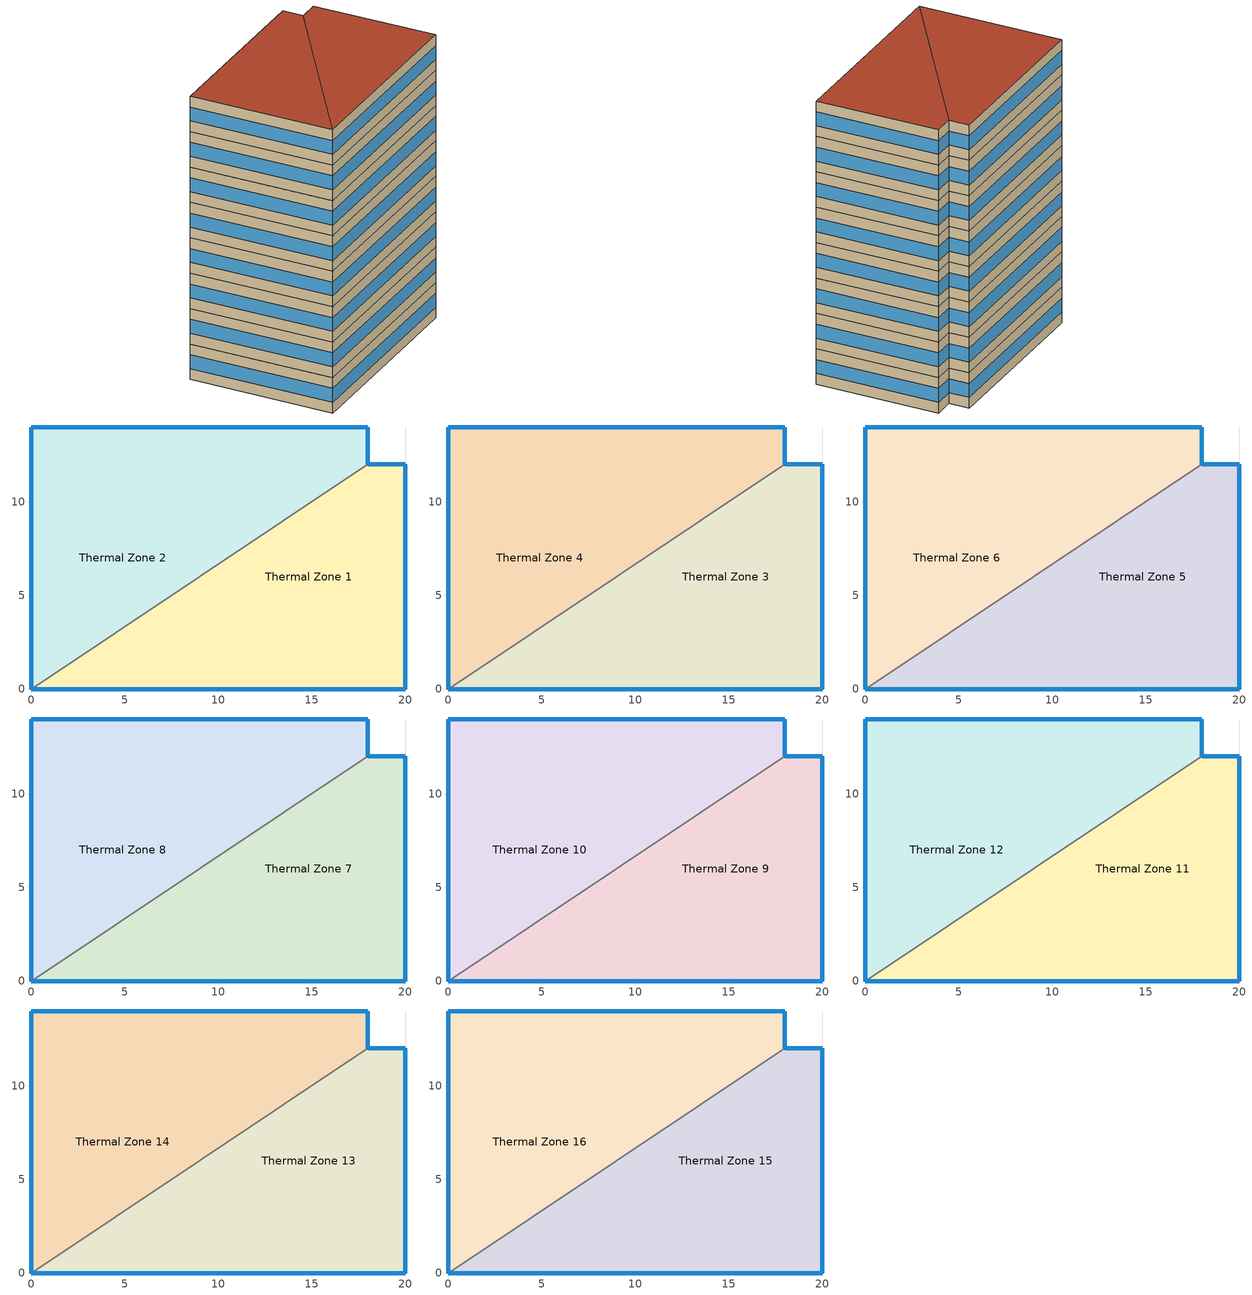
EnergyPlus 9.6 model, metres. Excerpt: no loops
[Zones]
Thermal Zone 1
 floor ground (ExtSlabCarpet): 0,0 18,12 20,12 20,0 z0
 wall outside (Ext Wall): 0,0 20,0 20,12 18,12 z0:3.5
 wall to Thermal Zone 2 (Interior Wall): 18,12 0,0 z0:3.5
 window (Ext Window): 20,0.01 20,11.99 / 19.99,12 18.01,12 / 0.01,0 19.99,0 z1.07:2.43
Thermal Zone 2
 floor ground (ExtSlabCarpet): 18,14 18,12 0,0 0,14 z0
 wall outside (Ext Wall): 18,12 18,14 0,14 0,0 z0:3.5
 window (Ext Window): 18,12.01 18,13.99 / 17.99,14 0.01,14 / 0,13.99 0,0.01 z1.07:2.43
Thermal Zone 3
 floor to Thermal Zone 1 (Interior Floor): 0,0 18,12 20,12 20,0 z3.5
 wall outside (Ext Wall): 0,0 20,0 20,12 18,12 z3.5:7
 wall to Thermal Zone 4 (Interior Wall): 18,12 0,0 z3.5:7
 window (Ext Window): 20,0.01 20,11.99 / 19.99,12 18.01,12 / 0.01,0 19.99,0 z4.57:5.93
Thermal Zone 4
 floor to Thermal Zone 2 (Interior Floor): 0,0 0,14 18,14 18,12 z3.5
 wall outside (Ext Wall): 18,12 18,14 0,14 0,0 z3.5:7
 window (Ext Window): 18,12.01 18,13.99 / 17.99,14 0.01,14 / 0,13.99 0,0.01 z4.57:5.93
Thermal Zone 5
 floor to Thermal Zone 3 (Interior Floor): 0,0 18,12 20,12 20,0 z7
 wall outside (Ext Wall): 0,0 20,0 20,12 18,12 z7:10.5
 wall to Thermal Zone 6 (Interior Wall): 18,12 0,0 z7:10.5
 window (Ext Window): 20,0.01 20,11.99 / 19.99,12 18.01,12 / 0.01,0 19.99,0 z8.07:9.43
Thermal Zone 6
 floor to Thermal Zone 4 (Interior Floor): 0,0 0,14 18,14 18,12 z7
 wall outside (Ext Wall): 18,12 18,14 0,14 0,0 z7:10.5
 window (Ext Window): 18,12.01 18,13.99 / 17.99,14 0.01,14 / 0,13.99 0,0.01 z8.07:9.43
Thermal Zone 7
 floor to Thermal Zone 5 (Interior Floor): 0,0 18,12 20,12 20,0 z10.5
 wall outside (Ext Wall): 0,0 20,0 20,12 18,12 z10.5:14
 wall to Thermal Zone 8 (Interior Wall): 18,12 0,0 z10.5:14
 window (Ext Window): 20,0.01 20,11.99 / 19.99,12 18.01,12 / 0.01,0 19.99,0 z11.57:12.93
Thermal Zone 8
 floor to Thermal Zone 6 (Interior Floor): 0,0 0,14 18,14 18,12 z10.5
 wall outside (Ext Wall): 18,12 18,14 0,14 0,0 z10.5:14
 window (Ext Window): 18,12.01 18,13.99 / 17.99,14 0.01,14 / 0,13.99 0,0.01 z11.57:12.93
Thermal Zone 9
 floor to Thermal Zone 7 (Interior Floor): 0,0 18,12 20,12 20,0 z14
 wall outside (Ext Wall): 0,0 20,0 20,12 18,12 z14:17.5
 wall to Thermal Zone 10 (Interior Wall): 18,12 0,0 z14:17.5
 window (Ext Window): 20,0.01 20,11.99 / 19.99,12 18.01,12 / 0.01,0 19.99,0 z15.07:16.43
Thermal Zone 10
 floor to Thermal Zone 8 (Interior Floor): 0,0 0,14 18,14 18,12 z14
 wall outside (Ext Wall): 18,12 18,14 0,14 0,0 z14:17.5
 window (Ext Window): 18,12.01 18,13.99 / 17.99,14 0.01,14 / 0,13.99 0,0.01 z15.07:16.43
Thermal Zone 11
 floor to Thermal Zone 9 (Interior Floor): 0,0 18,12 20,12 20,0 z17.5
 wall outside (Ext Wall): 0,0 20,0 20,12 18,12 z17.5:21
 wall to Thermal Zone 12 (Interior Wall): 18,12 0,0 z17.5:21
 window (Ext Window): 20,0.01 20,11.99 / 19.99,12 18.01,12 / 0.01,0 19.99,0 z18.57:19.93
Thermal Zone 12
 floor to Thermal Zone 10 (Interior Floor): 0,0 0,14 18,14 18,12 z17.5
 wall outside (Ext Wall): 18,12 18,14 0,14 0,0 z17.5:21
 window (Ext Window): 18,12.01 18,13.99 / 17.99,14 0.01,14 / 0,13.99 0,0.01 z18.57:19.93
Thermal Zone 13
 floor to Thermal Zone 11 (Interior Floor): 0,0 18,12 20,12 20,0 z21
 wall outside (Ext Wall): 0,0 20,0 20,12 18,12 z21:24.5
 wall to Thermal Zone 14 (Interior Wall): 18,12 0,0 z21:24.5
 window (Ext Window): 20,0.01 20,11.99 / 19.99,12 18.01,12 / 0.01,0 19.99,0 z22.07:23.43
Thermal Zone 14
 floor to Thermal Zone 12 (Interior Floor): 0,0 0,14 18,14 18,12 z21
 wall outside (Ext Wall): 18,12 18,14 0,14 0,0 z21:24.5
 window (Ext Window): 18,12.01 18,13.99 / 17.99,14 0.01,14 / 0,13.99 0,0.01 z22.07:23.43
Thermal Zone 15
 floor to Thermal Zone 13 (Interior Floor): 0,0 18,12 20,12 20,0 z24.5
 wall outside (Ext Wall): 0,0 20,0 20,12 18,12 z24.5:28
 wall to Thermal Zone 16 (Interior Wall): 18,12 0,0 z24.5:28
 window (Ext Window): 20,0.01 20,11.99 / 19.99,12 18.01,12 / 0.01,0 19.99,0 z25.57:26.93
 roof outside (Ext Roof): 0,0 20,0 20,12 18,12 z28
Thermal Zone 16
 floor to Thermal Zone 14 (Interior Floor): 0,0 0,14 18,14 18,12 z24.5
 wall outside (Ext Wall): 18,12 18,14 0,14 0,0 z24.5:28
 window (Ext Window): 18,12.01 18,13.99 / 17.99,14 0.01,14 / 0,13.99 0,0.01 z25.57:26.93
 roof outside (Ext Roof): 0,0 18,12 18,14 0,14 z28
[Building]
Building 1: North Axis {deg}=-0
[Site:Location]
Washington Dc Dulles IntL Ar: Latitude {deg}=38.98; Longitude {deg}=-77.47; Time Zone {hr}=-5; Elevation {m}=82
[SizingPeriod:DesignDay] Day of Month=21; Dry-Bulb Temperature Range Modifier Type=DefaultMultipliers; Barometric Pressure {Pa}=86790; Rain Indicator=No; Snow Indicator=No; Daylight Saving Time Indicator=No; Begin Environment Reset Mode=FullResetAtBeginEnvironment
Name | Month | Day Type | Maximum Dry-Bulb Temperature {C} | Daily Dry-Bulb Temperature Range {deltaC} | Humidity Condition Type | Wetbulb or DewPoint at Maximum Dry-Bulb {C} | Wind Speed {m/s} | Wind Direction {deg} | Solar Model Indicator | ASHRAE Clear Sky Optical Depth for Beam Irradiance (taub) | ASHRAE Clear Sky Optical Depth for Diffuse Irradiance (taud) | Enthalpy at Maximum Dry-Bulb {J/kg} | Sky Clearness
SALT-LAKE-CITY-IAP Ann Clg .4% Condns DB=>MWB | 7 | SummerDesignDay | 36.5 | 14.4 | Wetbulb | 17.1 | 5 | 340 | ASHRAETau | 0.339 | 2.366
SALT-LAKE-CITY-IAP Ann Clg .4% Condns DP=>MDB | 7 | SummerDesignDay | 22.5 | 14.4 | Dewpoint | 15.6 | 5 | 340 | ASHRAETau | 0.339 | 2.366
SALT-LAKE-CITY-IAP Ann Clg .4% Condns Enth=>MDB | 7 | SummerDesignDay | 30.8 | 14.4 | Enthalpy |  | 5 | 340 | ASHRAETau | 0.339 | 2.366 | 59300
SALT-LAKE-CITY-IAP Ann Clg .4% Condns WB=>MDB | 7 | SummerDesignDay | 31.2 | 14.4 | Wetbulb | 19 | 5 | 340 | ASHRAETau | 0.339 | 2.366
SALT-LAKE-CITY-IAP Ann Htg 99.6% Condns DB | 1 | WinterDesignDay | -12.4 | 0 | Wetbulb | -12.4 | 2.6 | 140 | ASHRAEClearSky |  |  |  | 0
SALT-LAKE-CITY-IAP Ann Htg Wind 99.6% Condns WS=>MCDB | 1 | WinterDesignDay | 6.8 | 0 | Wetbulb | 6.8 | 12.4 | 140 | ASHRAEClearSky |  |  |  | 0
SALT-LAKE-CITY-IAP Ann Hum_n 99.6% Condns DP=>MCDB | 1 | WinterDesignDay | -10.7 | 0 | Dewpoint | -16.2 | 2.6 | 140 | ASHRAEClearSky |  |  |  | 0
[Material] Thermal Absorptance=0.9
Name | Roughness | Thickness m | Conductivity W/m-K | Density kg/m3 | Specific Heat J/kg-K | Solar Absorptance | Visible Absorptance
wall concrete | MediumRough | 0.2 | 0.5 | 2243 | 837 | 0.65 | 0.65
roof concrete | MediumRough | 0.25 | 0.5 | 2243 | 837 | 0.65 | 0.65
Wall Insulation [30]; Roof Insulation [30] | MediumRough | 0.1693 | 0.049 | 265 | 836.8 | 0.7 | 0.7
F16 Acoustic tile | MediumSmooth | 0.0191 | 0.06 | 368 | 590 | 0.3 | 0.3
M11 100mm lightweight concrete | MediumRough | 0.1016 | 0.53 | 1280 | 840 | 0.5 | 0.5
MAT-CC05 4 HW CONCRETE | Rough | 0.1016 | 1.311 | 2240 | 836.8 | 0.85 | 0.85
G01a 19mm gypsum board | MediumSmooth | 0.019 | 0.16 | 800 | 1090 | 0.4 | 0.4
[Material:AirGap]
Name | Thermal Resistance m2-K/W
F04 Wall air space resistance | 0.15
F05 Ceiling air space resistance | 0.18
[Material:NoMass]
CP02 CARPET PAD: Roughness=Smooth; Thermal Resistance m2-K/W=0.1; Thermal Absorptance=0.9; Solar Absorptance=0.8; Visible Absorptance=0.8
[WindowMaterial:SimpleGlazingSystem]
Window Material Simple Glazing System: U-Factor W/m2-K=2.8; Solar Heat Gain Coefficient=0.39
[Construction]
Ext Roof: roof concrete, Roof Insulation [30]
Ext Wall: wall concrete, Wall Insulation [30]
Ext Window: Window Material Simple Glazing System
ExtSlabCarpet: MAT-CC05 4 HW CONCRETE, CP02 CARPET PAD
Interior Floor: F16 Acoustic tile, F05 Ceiling air space resistance, M11 100mm lightweight concrete
Interior Wall: G01a 19mm gypsum board, F04 Wall air space resistance, G01a 19mm gypsum board
[Zone]
Thermal Zone 1; Thermal Zone 2: 0, 0, 0, 0, , 1, , , , , , Yes
Thermal Zone 3; Thermal Zone 4: 0, 0, 0, 3.5, , 1, , , , , , Yes
Thermal Zone 5; Thermal Zone 6: 0, 0, 0, 7, , 1, , , , , , Yes
Thermal Zone 7; Thermal Zone 8: 0, 0, 0, 10.5, , 1, , , , , , Yes
Thermal Zone 9; Thermal Zone 10: 0, 0, 0, 14, , 1, , , , , , Yes
Thermal Zone 11; Thermal Zone 12: 0, 0, 0, 17.5, , 1, , , , , , Yes
Thermal Zone 13; Thermal Zone 14: 0, 0, 0, 21, , 1, , , , , , Yes
Thermal Zone 15; Thermal Zone 16: 0, 0, 0, 24.5, , 1, , , , , , Yes
[AvailabilityManager:Scheduled] Schedule=Always On Discrete
VAV with Reheat 1 Availability Manager; Air Loop HVAC Outdoor Air System 1 Availability Manager
[Schedule:Constant]
Always On Discrete: Hourly Value=1
